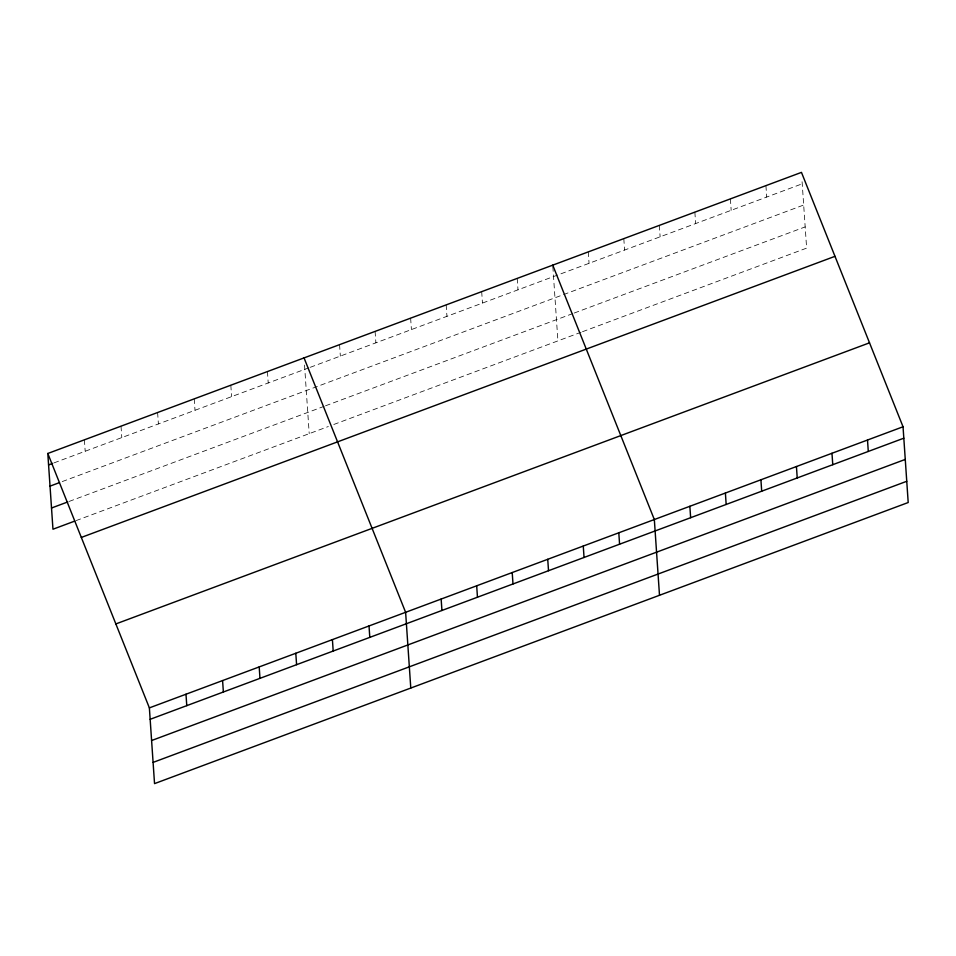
<?xml version="1.0" encoding="UTF-8"?>
<svg xmlns="http://www.w3.org/2000/svg" width="956" height="956" viewBox="0 0 956 956"><rect width="100%" height="100%" fill="white"/><g stroke="black" fill="none" stroke-linecap="round" stroke-linejoin="round"><path stroke-width="0.72" stroke-dasharray="4.78 3.58" d="M54.002 462.883L308.919 367.797M310.294 367.295L802.239 183.803M62.224 481.585L803.685 205.026M69.143 501.434L324.156 406.312M325.53 405.798L572.871 313.544M574.233 313.03L805.179 226.895M76.014 520.638L328.338 426.519M333.799 424.476L581.14 332.222M582.515 331.708L806.625 248.118L802.036 180.947M765.923 185.631L766.712 197.056M730.396 198.884L731.173 210.308M694.869 212.136L695.645 223.561M659.341 225.389L660.118 236.813M623.814 238.642L624.591 250.066M588.275 251.894L589.063 263.318M552.843 266.569L557.91 340.886M517.22 278.399L517.997 289.823M481.693 291.652L482.469 303.076M446.165 304.904L446.942 316.317M410.638 318.145L411.415 329.569M375.099 331.397L375.887 342.822M339.571 344.65L340.348 356.074M304.534 365.049L309.206 433.654M267.441 371.561L268.218 382.986M230.826 385.22L231.615 396.644M194.223 398.867L195 410.291M157.621 412.526L158.397 423.95M121.018 426.173L121.794 437.597M84.403 439.832L85.18 451.256"/><path stroke-width="1.43" d="M47.8 453.479L801.463 172.379L903.038 426.77L908.2 502.521L154.537 783.621L149.375 707.882L47.8 453.479L52.962 529.23L74.652 521.139M48.577 464.903L52.652 463.385M50.023 486.138L59.511 482.601M51.516 508.006L67.78 501.936M81.32 537.439L834.982 256.327M115.855 623.933L869.518 342.822M149.375 707.882L903.038 426.77M150.152 719.306L903.814 438.195M151.61 740.53L905.26 459.418M153.091 762.398L906.754 481.286M552.747 265.147L654.334 519.538L659.497 595.277M304.044 357.903L405.619 612.306L410.781 688.045M867.51 440.023L868.287 451.447M831.983 453.275L832.76 464.7M796.444 466.528L797.22 477.952M760.916 479.781L761.693 491.205M725.389 493.033L726.166 504.457M689.862 506.286L690.638 517.71M618.795 532.791L619.584 544.215M583.268 546.043L584.044 557.467M547.74 559.296L548.517 570.72M512.213 572.548L512.99 583.973M476.685 585.801L477.462 597.225M441.146 599.054L441.935 610.478M369.016 625.953L369.793 637.377M332.413 639.612L333.19 651.036M295.798 653.259L296.587 664.683M259.196 666.918L259.972 678.342M222.593 680.564L223.369 691.989M185.99 694.223L186.767 705.648"/></g></svg>
